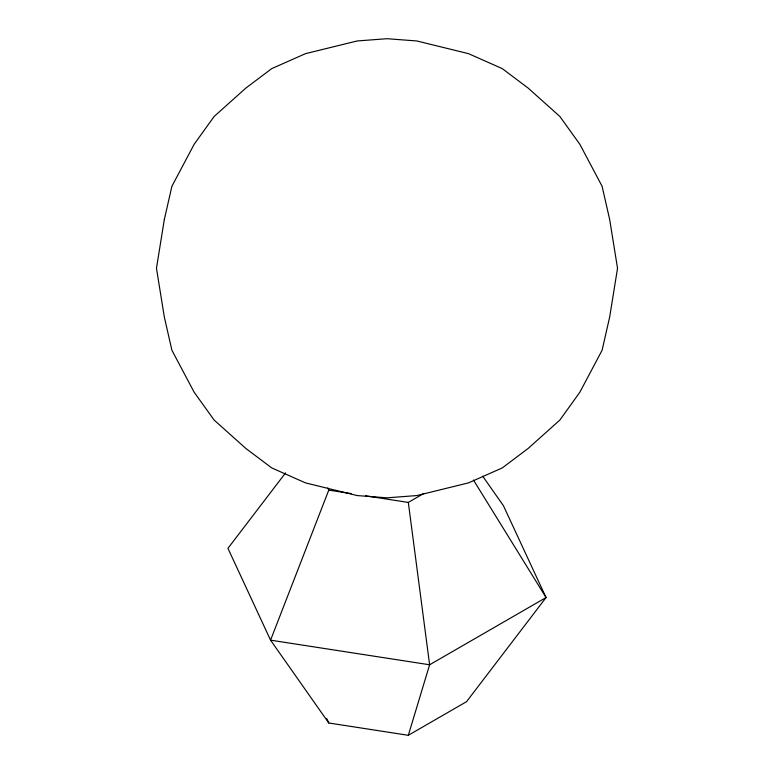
<?xml version="1.0" encoding="UTF-8"?>
<svg xmlns="http://www.w3.org/2000/svg" width="774" height="774" viewBox="0 0 774 774"><rect width="100%" height="100%" fill="white"/><g stroke="black" fill="none" stroke-linecap="round" stroke-linejoin="round"><path stroke-width="1.16" d="M285.577 472.866L227.943 548.34L270.561 640.166L328.776 722.993L408.314 735.3L429.618 664.779L408.314 502.423L423.9 493.415M327.77 487.93L328.776 490.116L270.561 640.166L429.618 664.779L546.057 597.547L503.439 505.722L482.647 476.136M408.314 735.3L466.529 701.689L546.057 597.547L473.475 480.044M328.776 490.116L351.338 493.609M365.58 495.805L408.314 502.423M326.754 718.62L328.776 722.993M164.32 219.545L156.464 268.268L164.32 316.982L171.905 350.264L194.148 392.215L214.098 420.021L245.822 448.427L271.732 467.922L305.488 482.879L357.162 495.563L387 497.837L416.838 495.563L468.512 482.879L502.268 467.922L528.178 448.427L559.902 420.021L579.852 392.215L602.095 350.264L609.68 316.982L617.536 268.268L609.68 219.545L602.095 186.273L579.852 144.312L559.902 116.516L528.178 88.11L502.268 68.615L468.512 53.658L416.838 40.964L387 38.7L357.162 40.964L305.488 53.658L271.732 68.615L245.822 88.11L214.098 116.516L194.148 144.312L171.905 186.273L164.32 219.545"/></g></svg>
